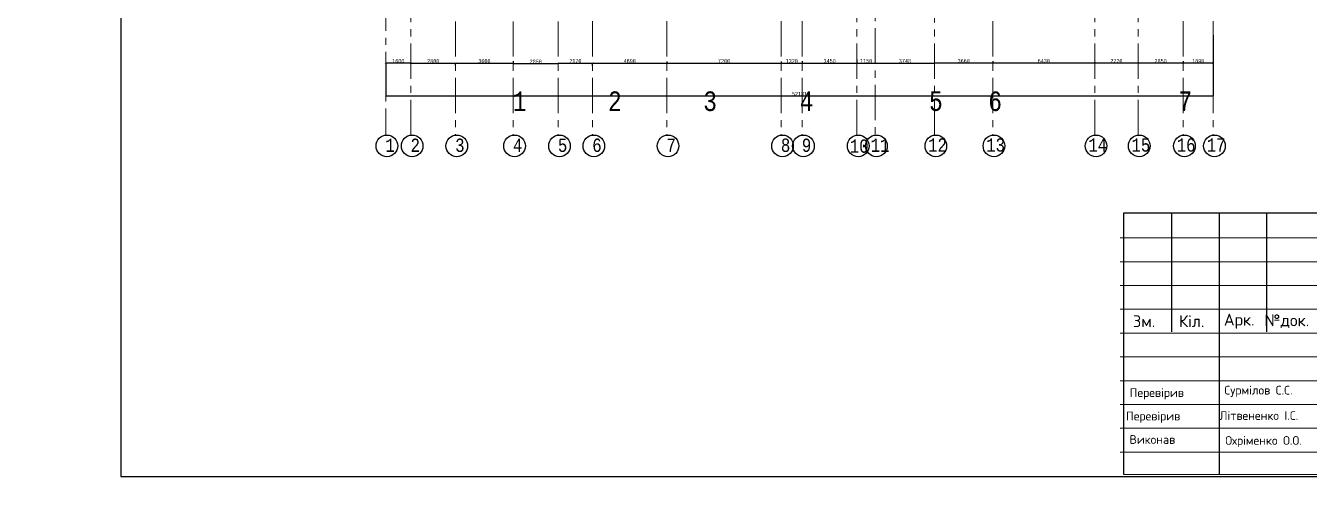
# Model space of a CAD drawing. Header units: millimetres. Extents: x -689206 to 4969298, y -1019800 to 703299.
# Drawn here: x 29524 to 110387, y -402920 to -373023 of the extents above; entities that cross this region are included whole.
import ezdxf

# ---------------------------------------------------------------- set-up
doc = ezdxf.new("R2010")
doc.units = ezdxf.units.MM
doc.linetypes.add('осеваяX2', pattern=[101.6, 63.5, -12.7, 12.7, -12.7])
doc.layers.add('внешняярамка', color=7, linetype='Continuous', lineweight=5, plot=False)
for name, color, linetype, lineweight in [('РАЗМЕРЫ', 7, 'Continuous', 9), ('стены', 7, 'Continuous', 20), ('Штамп', 7, 'Continuous', 5)]:
    doc.layers.add(name, color=color, linetype=linetype, lineweight=lineweight)
doc.layers.add('сетка', color=104, linetype='Continuous')
doc.styles.get("Standard").update_dxf_attribs({"font": 'arial.ttf'})
doc.styles.add('Аннотативный', font='isocteur.ttf', dxfattribs={"width": 0.7, "height": 250})
doc.dimstyles.new('Аннотативный', dxfattribs={"dimscale": 0, "dimtxt": 250, "dimasz": 100, "dimexe": 1.25, "dimexo": 0.625, "dimtad": 1, "dimdec": 0, "dimtxsty": 'Аннотативный', "dimblk": 'ARCHTICK', "dimcen": 2.5, "dimadec": 0, "dimazin": 0, "dimtfac": 1, "dimtdec": 0, "dimtmove": 0, "dimatfit": 3, "dimfxl": 1, "dimarcsym": 0})

# ---------------------------------------------------------------- blocks, each defined once
blk = doc.blocks.new('_ArchTick')
at = {"color": 0, "linetype": 'ByBlock', "const_width": 0.15}
blk.add_lwpolyline([(-0.5, -0.5), (0.5, 0.5)], dxfattribs=at)
blk = doc.blocks.new('*D2470')
at = {"layer": 'Defpoints', "color": 0, "lineweight": 5, "ltscale": 35, "transparency": 16777216}
for p in [(53793, -375381), (56603, -375381), (56603, -375509)]:
    blk.add_point(p, dxfattribs=at)
at = {"layer": 'РАЗМЕРЫ', "color": 0, "lineweight": -2, "ltscale": 35, "transparency": 16777216}
for p, q in [((53793, -375381), (53793, -375380)), ((53793, -375381), (56603, -375381)), ((56603, -375508), (56603, -375380))]:
    blk.add_line(p, q, dxfattribs=at)
at = {"layer": 'РАЗМЕРЫ', "color": 0, "lineweight": -2, "ltscale": 35, "transparency": 16777216, "xscale": 100, "yscale": 100, "zscale": 100, "rotation": 180}
blk.add_blockref('_ArchTick', (53793, -375381), dxfattribs=at)
at = {"layer": 'РАЗМЕРЫ', "color": 0, "lineweight": -2, "ltscale": 35, "transparency": 16777216, "xscale": 100, "yscale": 100, "zscale": 100}
blk.add_blockref('_ArchTick', (56603, -375381), dxfattribs=at)
at = {"layer": 'РАЗМЕРЫ', "color": 0, "lineweight": 5, "ltscale": 35, "transparency": 16777216, "insert": (55198, -375256), "char_height": 250, "attachment_point": 5, "style": 'Аннотативный'}
blk.add_mtext('2800', dxfattribs=at)
blk = doc.blocks.new('*D2471')
at = {"layer": 'Defpoints', "color": 0, "lineweight": 5, "ltscale": 35, "transparency": 16777216}
for p in [(56603, -375381), (60243, -375267), (60243, -375381)]:
    blk.add_point(p, dxfattribs=at)
at = {"layer": 'РАЗМЕРЫ', "color": 0, "lineweight": -2, "ltscale": 35, "transparency": 16777216}
for p, q in [((56603, -375381), (56603, -375380)), ((56603, -375381), (60243, -375381)), ((60243, -375268), (60243, -375382))]:
    blk.add_line(p, q, dxfattribs=at)
at = {"layer": 'РАЗМЕРЫ', "color": 0, "lineweight": -2, "ltscale": 35, "transparency": 16777216, "xscale": 100, "yscale": 100, "zscale": 100, "rotation": 180}
blk.add_blockref('_ArchTick', (56603, -375381), dxfattribs=at)
at = {"layer": 'РАЗМЕРЫ', "color": 0, "lineweight": -2, "ltscale": 35, "transparency": 16777216, "xscale": 100, "yscale": 100, "zscale": 100}
blk.add_blockref('_ArchTick', (60243, -375381), dxfattribs=at)
at = {"layer": 'РАЗМЕРЫ', "color": 0, "lineweight": 5, "ltscale": 35, "transparency": 16777216, "insert": (58423, -375256), "char_height": 250, "attachment_point": 5, "style": 'Аннотативный'}
blk.add_mtext('3600', dxfattribs=at)
blk = doc.blocks.new('*D2472')
at = {"layer": 'Defpoints', "color": 0, "lineweight": 5, "ltscale": 35, "transparency": 16777216}
for p in [(60243, -375381), (63068, -375413), (63068, -375413)]:
    blk.add_point(p, dxfattribs=at)
at = {"layer": 'РАЗМЕРЫ', "color": 0, "lineweight": -2, "ltscale": 35, "transparency": 16777216}
for p, q in [((60243, -375382), (60243, -375414)), ((60243, -375413), (63068, -375413)), ((63068, -375412), (63068, -375412))]:
    blk.add_line(p, q, dxfattribs=at)
at = {"layer": 'РАЗМЕРЫ', "color": 0, "lineweight": -2, "ltscale": 35, "transparency": 16777216, "xscale": 100, "yscale": 100, "zscale": 100, "rotation": 180}
blk.add_blockref('_ArchTick', (60243, -375413), dxfattribs=at)
at = {"layer": 'РАЗМЕРЫ', "color": 0, "lineweight": -2, "ltscale": 35, "transparency": 16777216, "xscale": 100, "yscale": 100, "zscale": 100}
blk.add_blockref('_ArchTick', (63068, -375413), dxfattribs=at)
at = {"layer": 'РАЗМЕРЫ', "color": 0, "lineweight": 5, "ltscale": 35, "transparency": 16777216, "insert": (61655, -375287), "char_height": 250, "attachment_point": 5, "style": 'Аннотативный'}
blk.add_mtext('2850', dxfattribs=at)
blk = doc.blocks.new('*D2473')
at = {"layer": 'Defpoints', "color": 0, "lineweight": 5, "ltscale": 35, "transparency": 16777216}
for p in [(63067, -375377), (65239, -375377), (65239, -375552)]:
    blk.add_point(p, dxfattribs=at)
at = {"layer": 'РАЗМЕРЫ', "color": 0, "lineweight": -2, "ltscale": 35, "transparency": 16777216}
for p, q in [((63067, -375376), (63067, -375375)), ((63067, -375377), (65239, -375377)), ((65239, -375551), (65239, -375375))]:
    blk.add_line(p, q, dxfattribs=at)
at = {"layer": 'РАЗМЕРЫ', "color": 0, "lineweight": -2, "ltscale": 35, "transparency": 16777216, "xscale": 100, "yscale": 100, "zscale": 100, "rotation": 180}
blk.add_blockref('_ArchTick', (63067, -375377), dxfattribs=at)
at = {"layer": 'РАЗМЕРЫ', "color": 0, "lineweight": -2, "ltscale": 35, "transparency": 16777216, "xscale": 100, "yscale": 100, "zscale": 100}
blk.add_blockref('_ArchTick', (65239, -375377), dxfattribs=at)
at = {"layer": 'РАЗМЕРЫ', "color": 0, "lineweight": 5, "ltscale": 35, "transparency": 16777216, "insert": (64153, -375251), "char_height": 250, "attachment_point": 5, "style": 'Аннотативный'}
blk.add_mtext('2170', dxfattribs=at)
blk = doc.blocks.new('*D2474')
at = {"layer": 'Defpoints', "color": 0, "lineweight": 5, "ltscale": 35, "transparency": 16777216}
for p in [(65239, -375377), (69913, -375268), (69913, -375377)]:
    blk.add_point(p, dxfattribs=at)
at = {"layer": 'РАЗМЕРЫ', "color": 0, "lineweight": -2, "ltscale": 35, "transparency": 16777216}
for p, q in [((65239, -375376), (65239, -375375)), ((65239, -375377), (69913, -375377)), ((69913, -375269), (69913, -375378))]:
    blk.add_line(p, q, dxfattribs=at)
at = {"layer": 'РАЗМЕРЫ', "color": 0, "lineweight": -2, "ltscale": 35, "transparency": 16777216, "xscale": 100, "yscale": 100, "zscale": 100, "rotation": 180}
blk.add_blockref('_ArchTick', (65239, -375377), dxfattribs=at)
at = {"layer": 'РАЗМЕРЫ', "color": 0, "lineweight": -2, "ltscale": 35, "transparency": 16777216, "xscale": 100, "yscale": 100, "zscale": 100}
blk.add_blockref('_ArchTick', (69913, -375377), dxfattribs=at)
at = {"layer": 'РАЗМЕРЫ', "color": 0, "lineweight": 5, "ltscale": 35, "transparency": 16777216, "insert": (67576, -375251), "char_height": 250, "attachment_point": 5, "style": 'Аннотативный'}
blk.add_mtext('4690', dxfattribs=at)
blk = doc.blocks.new('*D2475')
at = {"layer": 'Defpoints', "color": 0, "lineweight": 5, "ltscale": 35, "transparency": 16777216}
for p in [(69913, -375377), (77123, -375278), (77123, -375377)]:
    blk.add_point(p, dxfattribs=at)
at = {"layer": 'РАЗМЕРЫ', "color": 0, "lineweight": -2, "ltscale": 35, "transparency": 16777216}
for p, q in [((69913, -375376), (69913, -375375)), ((69913, -375377), (77123, -375377)), ((77123, -375278), (77123, -375378))]:
    blk.add_line(p, q, dxfattribs=at)
at = {"layer": 'РАЗМЕРЫ', "color": 0, "lineweight": -2, "ltscale": 35, "transparency": 16777216, "xscale": 100, "yscale": 100, "zscale": 100, "rotation": 180}
blk.add_blockref('_ArchTick', (69913, -375377), dxfattribs=at)
at = {"layer": 'РАЗМЕРЫ', "color": 0, "lineweight": -2, "ltscale": 35, "transparency": 16777216, "xscale": 100, "yscale": 100, "zscale": 100}
blk.add_blockref('_ArchTick', (77123, -375377), dxfattribs=at)
at = {"layer": 'РАЗМЕРЫ', "color": 0, "lineweight": 5, "ltscale": 35, "transparency": 16777216, "insert": (73518, -375251), "char_height": 250, "attachment_point": 5, "style": 'Аннотативный'}
blk.add_mtext('7200', dxfattribs=at)
blk = doc.blocks.new('*D2476')
at = {"layer": 'Defpoints', "color": 0, "lineweight": 5, "ltscale": 35, "transparency": 16777216}
for p in [(77123, -375377), (78443, -375262), (78443, -375377)]:
    blk.add_point(p, dxfattribs=at)
at = {"layer": 'РАЗМЕРЫ', "color": 0, "lineweight": -2, "ltscale": 35, "transparency": 16777216}
for p, q in [((77123, -375376), (77123, -375375)), ((77123, -375377), (78443, -375377)), ((78443, -375263), (78443, -375378))]:
    blk.add_line(p, q, dxfattribs=at)
at = {"layer": 'РАЗМЕРЫ', "color": 0, "lineweight": -2, "ltscale": 35, "transparency": 16777216, "xscale": 100, "yscale": 100, "zscale": 100, "rotation": 180}
blk.add_blockref('_ArchTick', (77123, -375377), dxfattribs=at)
at = {"layer": 'РАЗМЕРЫ', "color": 0, "lineweight": -2, "ltscale": 35, "transparency": 16777216, "xscale": 100, "yscale": 100, "zscale": 100}
blk.add_blockref('_ArchTick', (78443, -375377), dxfattribs=at)
at = {"layer": 'РАЗМЕРЫ', "color": 0, "lineweight": 5, "ltscale": 35, "transparency": 16777216, "insert": (77783, -375251), "char_height": 250, "attachment_point": 5, "style": 'Аннотативный'}
blk.add_mtext('1320', dxfattribs=at)
blk = doc.blocks.new('*D2477')
at = {"layer": 'Defpoints', "color": 0, "lineweight": 5, "ltscale": 35, "transparency": 16777216}
for p in [(81893, -375151), (78443, -375377), (81893, -375377)]:
    blk.add_point(p, dxfattribs=at)
at = {"layer": 'РАЗМЕРЫ', "color": 0, "lineweight": -2, "ltscale": 35, "transparency": 16777216}
for p, q in [((81893, -375151), (81893, -375378)), ((78443, -375376), (78443, -375375)), ((78443, -375377), (81893, -375377))]:
    blk.add_line(p, q, dxfattribs=at)
at = {"layer": 'РАЗМЕРЫ', "color": 0, "lineweight": -2, "ltscale": 35, "transparency": 16777216, "xscale": 100, "yscale": 100, "zscale": 100, "rotation": 180}
blk.add_blockref('_ArchTick', (78443, -375377), dxfattribs=at)
at = {"layer": 'РАЗМЕРЫ', "color": 0, "lineweight": -2, "ltscale": 35, "transparency": 16777216, "xscale": 100, "yscale": 100, "zscale": 100}
blk.add_blockref('_ArchTick', (81893, -375377), dxfattribs=at)
at = {"layer": 'РАЗМЕРЫ', "color": 0, "lineweight": 5, "ltscale": 35, "transparency": 16777216, "insert": (80168, -375251), "char_height": 250, "attachment_point": 5, "style": 'Аннотативный'}
blk.add_mtext('3450', dxfattribs=at)
blk = doc.blocks.new('*D2478')
at = {"layer": 'Defpoints', "color": 0, "lineweight": 5, "ltscale": 35, "transparency": 16777216}
for p in [(81893, -375375), (83042, -375375), (83042, -375375)]:
    blk.add_point(p, dxfattribs=at)
at = {"layer": 'РАЗМЕРЫ', "color": 0, "lineweight": -2, "ltscale": 35, "transparency": 16777216}
for p, q in [((81893, -375375), (81893, -375374)), ((81893, -375375), (83042, -375375)), ((83042, -375375), (83042, -375374))]:
    blk.add_line(p, q, dxfattribs=at)
at = {"layer": 'РАЗМЕРЫ', "color": 0, "lineweight": -2, "ltscale": 35, "transparency": 16777216, "xscale": 100, "yscale": 100, "zscale": 100, "rotation": 180}
blk.add_blockref('_ArchTick', (81893, -375375), dxfattribs=at)
at = {"layer": 'РАЗМЕРЫ', "color": 0, "lineweight": -2, "ltscale": 35, "transparency": 16777216, "xscale": 100, "yscale": 100, "zscale": 100}
blk.add_blockref('_ArchTick', (83042, -375375), dxfattribs=at)
at = {"layer": 'РАЗМЕРЫ', "color": 0, "lineweight": 5, "ltscale": 35, "transparency": 16777216, "insert": (82468, -375250), "char_height": 250, "attachment_point": 5, "style": 'Аннотативный'}
blk.add_mtext('1150', dxfattribs=at)
blk = doc.blocks.new('*D2479')
at = {"layer": 'Defpoints', "color": 0, "lineweight": 5, "ltscale": 35, "transparency": 16777216}
for p in [(83042, -375374), (86783, -375374), (86783, -375374)]:
    blk.add_point(p, dxfattribs=at)
at = {"layer": 'РАЗМЕРЫ', "color": 0, "lineweight": -2, "ltscale": 35, "transparency": 16777216}
for p, q in [((83042, -375374), (83042, -375373)), ((83042, -375374), (86783, -375374)), ((86783, -375374), (86783, -375373))]:
    blk.add_line(p, q, dxfattribs=at)
at = {"layer": 'РАЗМЕРЫ', "color": 0, "lineweight": -2, "ltscale": 35, "transparency": 16777216, "xscale": 100, "yscale": 100, "zscale": 100, "rotation": 180}
blk.add_blockref('_ArchTick', (83042, -375374), dxfattribs=at)
at = {"layer": 'РАЗМЕРЫ', "color": 0, "lineweight": -2, "ltscale": 35, "transparency": 16777216, "xscale": 100, "yscale": 100, "zscale": 100}
blk.add_blockref('_ArchTick', (86783, -375374), dxfattribs=at)
at = {"layer": 'РАЗМЕРЫ', "color": 0, "lineweight": 5, "ltscale": 35, "transparency": 16777216, "insert": (84913, -375249), "char_height": 250, "attachment_point": 5, "style": 'Аннотативный'}
blk.add_mtext('3740', dxfattribs=at)
blk = doc.blocks.new('*D2480')
at = {"layer": 'Defpoints', "color": 0, "lineweight": 5, "ltscale": 35, "transparency": 16777216}
for p in [(86783, -375373), (90443, -375259), (90443, -375373)]:
    blk.add_point(p, dxfattribs=at)
at = {"layer": 'РАЗМЕРЫ', "color": 0, "lineweight": -2, "ltscale": 35, "transparency": 16777216}
for p, q in [((86783, -375372), (86783, -375372)), ((86783, -375373), (90443, -375373)), ((90443, -375259), (90443, -375374))]:
    blk.add_line(p, q, dxfattribs=at)
at = {"layer": 'РАЗМЕРЫ', "color": 0, "lineweight": -2, "ltscale": 35, "transparency": 16777216, "xscale": 100, "yscale": 100, "zscale": 100, "rotation": 180}
blk.add_blockref('_ArchTick', (86783, -375373), dxfattribs=at)
at = {"layer": 'РАЗМЕРЫ', "color": 0, "lineweight": -2, "ltscale": 35, "transparency": 16777216, "xscale": 100, "yscale": 100, "zscale": 100}
blk.add_blockref('_ArchTick', (90443, -375373), dxfattribs=at)
at = {"layer": 'РАЗМЕРЫ', "color": 0, "lineweight": 5, "ltscale": 35, "transparency": 16777216, "insert": (88613, -375247), "char_height": 250, "attachment_point": 5, "style": 'Аннотативный'}
blk.add_mtext('3660', dxfattribs=at)
blk = doc.blocks.new('*D2481')
at = {"layer": 'Defpoints', "color": 0, "lineweight": 5, "ltscale": 35, "transparency": 16777216}
for p in [(90443, -375373), (96873, -375314), (96873, -375373)]:
    blk.add_point(p, dxfattribs=at)
at = {"layer": 'РАЗМЕРЫ', "color": 0, "lineweight": -2, "ltscale": 35, "transparency": 16777216}
for p, q in [((90443, -375372), (90443, -375372)), ((90443, -375373), (96873, -375373)), ((96873, -375314), (96873, -375374))]:
    blk.add_line(p, q, dxfattribs=at)
at = {"layer": 'РАЗМЕРЫ', "color": 0, "lineweight": -2, "ltscale": 35, "transparency": 16777216, "xscale": 100, "yscale": 100, "zscale": 100, "rotation": 180}
blk.add_blockref('_ArchTick', (90443, -375373), dxfattribs=at)
at = {"layer": 'РАЗМЕРЫ', "color": 0, "lineweight": -2, "ltscale": 35, "transparency": 16777216, "xscale": 100, "yscale": 100, "zscale": 100}
blk.add_blockref('_ArchTick', (96873, -375373), dxfattribs=at)
at = {"layer": 'РАЗМЕРЫ', "color": 0, "lineweight": 5, "ltscale": 35, "transparency": 16777216, "insert": (93658, -375247), "char_height": 250, "attachment_point": 5, "style": 'Аннотативный'}
blk.add_mtext('6430', dxfattribs=at)
blk = doc.blocks.new('*D2482')
at = {"layer": 'Defpoints', "color": 0, "lineweight": 5, "ltscale": 35, "transparency": 16777216}
for p in [(96873, -375373), (99595, -375373), (99595, -375404)]:
    blk.add_point(p, dxfattribs=at)
at = {"layer": 'РАЗМЕРЫ', "color": 0, "lineweight": -2, "ltscale": 35, "transparency": 16777216}
for p, q in [((96873, -375372), (96873, -375372)), ((96873, -375373), (99595, -375373)), ((99595, -375404), (99595, -375372))]:
    blk.add_line(p, q, dxfattribs=at)
at = {"layer": 'РАЗМЕРЫ', "color": 0, "lineweight": -2, "ltscale": 35, "transparency": 16777216, "xscale": 100, "yscale": 100, "zscale": 100, "rotation": 180}
blk.add_blockref('_ArchTick', (96873, -375373), dxfattribs=at)
at = {"layer": 'РАЗМЕРЫ', "color": 0, "lineweight": -2, "ltscale": 35, "transparency": 16777216, "xscale": 100, "yscale": 100, "zscale": 100}
blk.add_blockref('_ArchTick', (99595, -375373), dxfattribs=at)
at = {"layer": 'РАЗМЕРЫ', "color": 0, "lineweight": 5, "ltscale": 35, "transparency": 16777216, "insert": (98234, -375247), "char_height": 250, "attachment_point": 5, "style": 'Аннотативный'}
blk.add_mtext('2720', dxfattribs=at)
blk = doc.blocks.new('*D2483')
at = {"layer": 'Defpoints', "color": 0, "lineweight": 5, "ltscale": 35, "transparency": 16777216}
for p in [(99595, -375373), (102443, -375259), (102443, -375373)]:
    blk.add_point(p, dxfattribs=at)
at = {"layer": 'РАЗМЕРЫ', "color": 0, "lineweight": -2, "ltscale": 35, "transparency": 16777216}
for p, q in [((99595, -375372), (99595, -375372)), ((99595, -375373), (102443, -375373)), ((102443, -375259), (102443, -375374))]:
    blk.add_line(p, q, dxfattribs=at)
at = {"layer": 'РАЗМЕРЫ', "color": 0, "lineweight": -2, "ltscale": 35, "transparency": 16777216, "xscale": 100, "yscale": 100, "zscale": 100, "rotation": 180}
blk.add_blockref('_ArchTick', (99595, -375373), dxfattribs=at)
at = {"layer": 'РАЗМЕРЫ', "color": 0, "lineweight": -2, "ltscale": 35, "transparency": 16777216, "xscale": 100, "yscale": 100, "zscale": 100}
blk.add_blockref('_ArchTick', (102443, -375373), dxfattribs=at)
at = {"layer": 'РАЗМЕРЫ', "color": 0, "lineweight": 5, "ltscale": 35, "transparency": 16777216, "insert": (101019, -375247), "char_height": 250, "attachment_point": 5, "style": 'Аннотативный'}
blk.add_mtext('2850', dxfattribs=at)
blk = doc.blocks.new('*D2484')
at = {"layer": 'Defpoints', "color": 0, "lineweight": 5, "ltscale": 35, "transparency": 16777216}
for p in [(104334, -373621), (102443, -375373), (104334, -375373)]:
    blk.add_point(p, dxfattribs=at)
at = {"layer": 'РАЗМЕРЫ', "color": 0, "lineweight": -2, "ltscale": 35, "transparency": 16777216}
for p, q in [((104334, -373621), (104334, -375374)), ((102443, -375372), (102443, -375372)), ((102443, -375373), (104334, -375373))]:
    blk.add_line(p, q, dxfattribs=at)
at = {"layer": 'РАЗМЕРЫ', "color": 0, "lineweight": -2, "ltscale": 35, "transparency": 16777216, "xscale": 100, "yscale": 100, "zscale": 100, "rotation": 180}
blk.add_blockref('_ArchTick', (102443, -375373), dxfattribs=at)
at = {"layer": 'РАЗМЕРЫ', "color": 0, "lineweight": -2, "ltscale": 35, "transparency": 16777216, "xscale": 100, "yscale": 100, "zscale": 100}
blk.add_blockref('_ArchTick', (104334, -375373), dxfattribs=at)
at = {"layer": 'РАЗМЕРЫ', "color": 0, "lineweight": 5, "ltscale": 35, "transparency": 16777216, "insert": (103388, -375247), "char_height": 250, "attachment_point": 5, "style": 'Аннотативный'}
blk.add_mtext('1890', dxfattribs=at)
blk = doc.blocks.new('*D2485')
at = {"layer": 'Defpoints', "color": 0, "lineweight": 5, "ltscale": 35, "transparency": 16777216}
for p in [(52203, -375373), (104334, -375373), (104334, -377450)]:
    blk.add_point(p, dxfattribs=at)
at = {"layer": 'РАЗМЕРЫ', "color": 0, "lineweight": -2, "ltscale": 35, "transparency": 16777216}
for p, q in [((52203, -375374), (52203, -377451)), ((104334, -375374), (104334, -377451)), ((52203, -377450), (104334, -377450))]:
    blk.add_line(p, q, dxfattribs=at)
at = {"layer": 'РАЗМЕРЫ', "color": 0, "lineweight": -2, "ltscale": 35, "transparency": 16777216, "xscale": 100, "yscale": 100, "zscale": 100, "rotation": 180}
blk.add_blockref('_ArchTick', (52203, -377450), dxfattribs=at)
at = {"layer": 'РАЗМЕРЫ', "color": 0, "lineweight": -2, "ltscale": 35, "transparency": 16777216, "xscale": 100, "yscale": 100, "zscale": 100}
blk.add_blockref('_ArchTick', (104334, -377450), dxfattribs=at)
at = {"layer": 'РАЗМЕРЫ', "color": 0, "lineweight": 5, "ltscale": 35, "transparency": 16777216, "insert": (78269, -377324), "char_height": 250, "attachment_point": 5, "style": 'Аннотативный'}
blk.add_mtext('52131', dxfattribs=at)
blk = doc.blocks.new('*D2486')
at = {"layer": 'Defpoints', "color": 0, "lineweight": 5, "ltscale": 35, "transparency": 16777216}
for p in [(52203, -375380), (52203, -375380), (53793, -375380)]:
    blk.add_point(p, dxfattribs=at)
at = {"layer": 'РАЗМЕРЫ', "color": 0, "lineweight": -2, "ltscale": 35, "transparency": 16777216}
for p, q in [((52203, -375379), (52203, -375379)), ((53793, -375380), (52203, -375380)), ((53793, -375379), (53793, -375379))]:
    blk.add_line(p, q, dxfattribs=at)
at = {"layer": 'РАЗМЕРЫ', "color": 0, "lineweight": -2, "ltscale": 35, "transparency": 16777216, "xscale": 100, "yscale": 100, "zscale": 100, "rotation": 180}
blk.add_blockref('_ArchTick', (52203, -375380), dxfattribs=at)
at = {"layer": 'РАЗМЕРЫ', "color": 0, "lineweight": -2, "ltscale": 35, "transparency": 16777216, "xscale": 100, "yscale": 100, "zscale": 100}
blk.add_blockref('_ArchTick', (53793, -375380), dxfattribs=at)
at = {"layer": 'РАЗМЕРЫ', "color": 0, "lineweight": 5, "ltscale": 35, "transparency": 16777216, "insert": (52998, -375254), "char_height": 250, "attachment_point": 5, "style": 'Аннотативный'}
blk.add_mtext('1600', dxfattribs=at)

msp = doc.modelspace()

# ---------------------------------------------------------------- linework, layer by layer
at = {"layer": 'внешняярамка', "lineweight": 5, "ltscale": 50, "const_width": 3}
msp.add_lwpolyline([(29525.7, -402918.3), (155424.4, -402918.3), (155424.4, -313890), (29525.7, -313890), (29525.7, -402918.3)], dxfattribs=at)
at = {"layer": 'РАЗМЕРЫ', "linetype": 'осеваяX2', "lineweight": 5, "ltscale": 35}
for p, q in [((53792.7, -379917.7), (53792.7, -330080)), ((56603.4, -330080), (56603.4, -379917.7)), ((62994.8, -330080), (63074.9, -379917.7)), ((65238.8, -330076.4), (65238.8, -379917.7)), ((69912.8, -330076.4), (69912.8, -379917.7)), ((77122.8, -330076.4), (77122.8, -379917.7)), ((81892.8, -379917.7), (81892.8, -330076.4)), ((96872.6, -379917.7), (96872.6, -330076.4)), ((99595, -379917.7), (99595, -330076.4)), ((104334.2, -330076.4), (104334.2, -379917.7)), ((52203.4, -342675.4), (52203.4, -379917.7)), ((83042.5, -344740.3), (83042.5, -379917.7))]:
    msp.add_line(p, q, dxfattribs=at)
at = {"layer": 'сетка', "color": 0}
for centre in [(52280.3, -380594.1), (53869.6, -380594.1), (56680.3, -380594.1), (60319.6, -380594.1), (63151.7, -380594.1), (65315.7, -380594.1), (69989.7, -380594.1), (77199.7, -380594.1), (78519.6, -380594.1), (81969.7, -380594.1), (83119.4, -380594.1), (86859.7, -380594.1), (90519.6, -380594.1), (96949.5, -380594.1), (99671.9, -380594.1), (102519.6, -380594.1), (104411.1, -380594.1)]:
    msp.add_circle(centre, 680.7, dxfattribs=at)
at = {"layer": 'стены', "linetype": 'осеваяX2', "lineweight": 5, "ltscale": 35}
for p, q in [((60242.7, -330080), (60242.7, -379917.7)), ((78442.7, -330076.4), (78442.7, -379917.7)), ((90442.7, -330076.4), (90442.7, -379917.7)), ((102442.7, -330076.4), (102442.7, -379917.7)), ((86782.8, -331477.9), (86782.8, -379917.7))]:
    msp.add_line(p, q, dxfattribs=at)
at = {"layer": 'Штамп'}
for p, q in [((117961, -387892.2), (98480.1, -387892.2)), ((117961, -390889.3), (98480.1, -390889.3))]:
    msp.add_line(p, q, dxfattribs=at)
at = {"layer": 'Штамп', "lineweight": 30}
for points in [[(35520.9, -401419.5), (153925.6, -401419.5), (153925.6, -315388.8), (35520.9, -315388.8)], [(154153, -401343.8), (98707.5, -401303.2), (98707.5, -384819.4), (154153, -384819.4)]]:
    msp.add_lwpolyline(points, close=True, dxfattribs=at)
for points in [[(101704.5, -384819.4), (101704.5, -392312.1)], [(104701.6, -384819.4), (104701.6, -401307.6)], [(107698.6, -384819.4), (107698.6, -392312.1)]]:
    msp.add_lwpolyline(points, dxfattribs=at)
at = {"layer": 'Штамп'}
for points in [[(98480.1, -386393.7), (117961, -386393.7)], [(98480.1, -389390.8), (117961, -389390.8)], [(98480.1, -392387.8), (117961, -392387.8)], [(98480.1, -393886.4), (117961, -393886.4)], [(98480.1, -395384.9), (117961, -395384.9)], [(98480.1, -396883.4), (117961, -396883.4)], [(98480.1, -398381.9), (117961, -398381.9)], [(117961, -399880.5), (98480.1, -399880.5)]]:
    msp.add_lwpolyline(points, dxfattribs=at)

# ---------------------------------------------------------------- texts
at = {"layer": 'РАЗМЕРЫ', "lineweight": 5, "ltscale": 35, "width": 7009.377, "attachment_point": 1, "style": 'Аннотативный'}
for s, insert, char_height in [('1', (52181.4, -380133.1), 841.3), ('2', (53770.7, -380133.1), 841.3), ('3', (56581.4, -380133.1), 841.3), ('4', (60220.7, -380133.1), 841.3), ('5', (63052.9, -380133.1), 841.3), ('6', (65216.9, -380133.1), 841.3), ('7', (69890.8, -380133.1), 841.3), ('8', (77100.8, -380133.1), 841.3), ('9', (78420.7, -380133.1), 841.3), ('10', (81444, -380186.4), 841.28), ('11', (82753.8, -380133.1), 841.28), ('12', (86374.2, -380116.3), 841.28), ('13', (90034.1, -380116.3), 841.28), ('14', (96464, -380116.3), 841.28), ('15', (99186.4, -380116.3), 841.28), ('16', (102034.1, -380116.3), 841.28), ('17', (103925.6, -380116.3), 841.28)]:
    msp.add_mtext(s, dxfattribs=dict(at, insert=insert, char_height=char_height))
at = {"layer": 'сетка', "color": 0, "char_height": 1230.9, "attachment_point": 1, "style": 'Аннотативный'}
for s, insert, width in [('1', (60209.1, -377165), 181.646), ('2', (66209.1, -377165), 181.646), ('3', (72208.4, -377165), 181.646), ('4', (78283.4, -377165), 181.646), ('5', (86431.2, -377160.9), 181.646), ('6', (90164.1, -377165.4), 1230.932), ('7', (102144.3, -377164.8), 1230.932)]:
    msp.add_mtext(s, dxfattribs=dict(at, insert=insert, width=width))
at = {"layer": 'Штамп', "attachment_point": 5}
for s, width, insert, char_height in [('\\pxqc;{\\fISOCPEUR|b0|i0|c204|p34;Зм.}', 2997.055, (99978.6, -391638.6), 749.264), ('\\pxqc;{\\fISOCPEUR|b0|i0|c204|p34;Кіл.}', 2997.055, (102975.7, -391638.6), 749.264), ('\\pxqc;{\\fISOCPEUR|b0|i0|c204|p34;Арк.}', 2997.055, (105972.8, -391638.6), 749.264), ('\\pxqc;{\\fISOCPEUR|b0|i0|c204|p34;№док.}', 2997.055, (108969.8, -391638.6), 749.264), ('\\pxql;{\\fISOCPEUR|b0|i0|c204|p34;Перевірив}', 5994.11, (102070.5, -396211.5), 549.404), ('\\pxql;{\\fISOCPEUR|b0|i0|c204|p34;Сурмілов С.С.}', 5994.11, (108038.8, -396056.8), 549.404), ('\\pxql;{\\fISOCPEUR|b0|i0|c204|p34;Перевірив}', 5994.11, (101838.3, -397684.2), 549.404), ('\\pxql;{\\fISOCPEUR|b0|i0|c204|p34;Літвененко І.С.}', 5994.11, (107729.2, -397581.1), 549.404), ('\\pxql;{\\fISOCPEUR|b0|i0|c204|p34;Виконав}', 5994.11, (102058.8, -399089.2), 549.404), ('\\pxql;{\\fISOCPEUR|b0|i0|c204|p34;Охріменко О.О.}', 5994.11, (108090.4, -399224.2), 549.404)]:
    msp.add_mtext_dynamic_manual_height_columns(s, width=width, gutter_width=3746.3, heights=[0], dxfattribs=dict(at, insert=insert, char_height=char_height))

# ---------------------------------------------------------------- dimensions: what is measured, and where the dimension line sits
at = {"layer": 'РАЗМЕРЫ', "lineweight": 5, "ltscale": 35}
for base, p1, p2, text, picture, middle in [((104334.2, -375372.9), (102442.7, -375372.9), (104334.2, -373620.6), '1890', '*D2484', (103388.5, -375247.3)), ((52203.4, -375380), (53792.7, -375380), (52203.4, -375380), '1600', '*D2486', (52998, -375254.4)), ((56603.4, -375381.2), (53792.7, -375381.2), (56603.4, -375508.8), '2800', '*D2470', (55198, -375255.6)), ((60242.7, -375381.2), (56603.4, -375381.2), (60242.7, -375267.4), '3600', '*D2471', (58423, -375255.6)), ((63067.6, -375412.8), (60242.7, -375381.2), (63067.6, -375412.8), '2850', '*D2472', (61655.2, -375287.2)), ((65238.8, -375376.6), (63067.4, -375376.6), (65238.8, -375551.5), '2170', '*D2473', (64153.1, -375251)), ((69912.8, -375376.6), (65238.8, -375376.6), (69912.8, -375268.1), '4690', '*D2474', (67575.8, -375251)), ((77122.8, -375376.6), (69912.8, -375376.6), (77122.8, -375277.6), '7200', '*D2475', (73517.8, -375251)), ((99595, -375372.9), (96872.6, -375372.9), (99595, -375404.2), '2720', '*D2482', (98233.8, -375247.3)), ((102442.7, -375372.9), (99595, -375372.9), (102442.7, -375258.5), '2850', '*D2483', (101018.9, -375247.3))]:
    dim = msp.add_linear_dim(base=base, p1=p1, p2=p2, text=text, dimstyle='Аннотативный', dxfattribs=at)
    dim.commit()
    dim.dimension.update_dxf_attribs({"geometry": picture, "text_midpoint": middle})
for base, p1, p2, picture, middle in [((78442.7, -375376.6), (77122.8, -375376.6), (78442.7, -375262.4), '*D2476', (77782.7, -375251)), ((81892.8, -375376.6), (78442.7, -375376.6), (81892.8, -375150.8), '*D2477', (80167.7, -375251)), ((83042.5, -375375.4), (81892.8, -375375.4), (83042.5, -375375.4), '*D2478', (82467.6, -375249.8)), ((86782.8, -375374.1), (83042.5, -375374.1), (86782.8, -375374.1), '*D2479', (84912.7, -375248.5)), ((90442.7, -375372.9), (86782.8, -375372.9), (90442.7, -375258.5), '*D2480', (88612.8, -375247.3)), ((96872.6, -375372.9), (90442.7, -375372.9), (96872.6, -375313.6), '*D2481', (93657.6, -375247.3)), ((104334.2, -377450), (52203.4, -375372.9), (104334.2, -375372.9), '*D2485', (78268.8, -377324.4))]:
    dim = msp.add_linear_dim(base=base, p1=p1, p2=p2, dimstyle='Аннотативный', dxfattribs=at)
    dim.commit()
    dim.dimension.update_dxf_attribs({"geometry": picture, "text_midpoint": middle})

doc.saveas('drawing.dxf')
